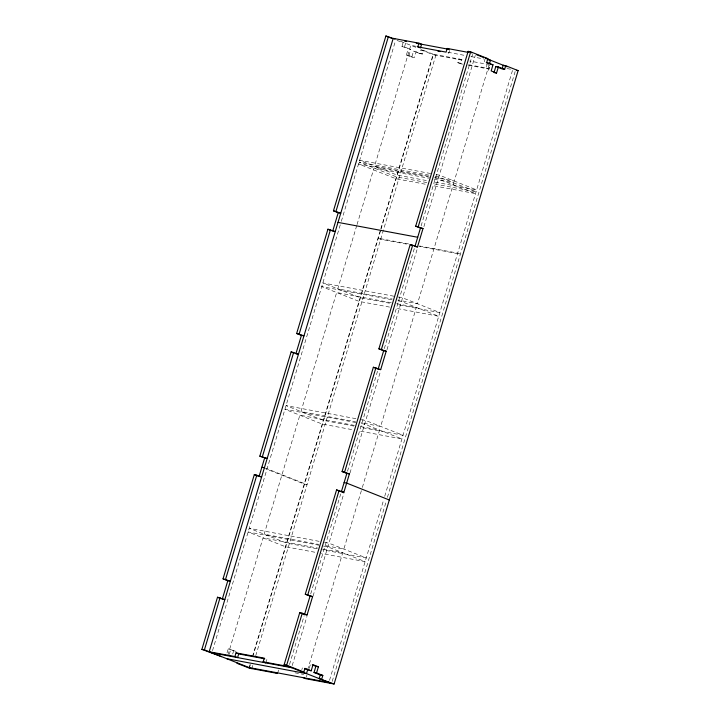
<?xml version="1.0" encoding="UTF-8"?>
<svg xmlns="http://www.w3.org/2000/svg" width="720" height="720" viewBox="0 0 720 720"><rect width="100%" height="100%" fill="white"/><g stroke="black" fill="none" stroke-linecap="round" stroke-linejoin="round"><path stroke-width="0.54" stroke-dasharray="3.6 2.7" d="M212.517 650.673L340.371 224.505M341.334 221.319L395.577 40.5M401.949 46.476L403.056 42.795L405.594 43.263L404.496 46.944L401.949 46.476L410.76 49.428L408.915 55.566L406.377 55.089L408.213 48.951M227.016 652.923L228.24 648.837L236.151 651.438L228.24 648.837M227.898 655.029L263.052 537.876L317.637 548.073M356.733 225.594L337.761 288.846L392.346 299.043M357.057 224.523L374.013 168.012L428.607 178.209M229.248 654.426L230.787 649.314M232.695 654.03L233.613 650.961M406.377 55.089L411.75 57.213L413.586 51.075L422.397 54.036L423.495 50.355L420.957 49.878L419.85 53.559L413.586 51.075M411.75 57.213L414.288 57.69L416.133 51.552M249.174 667.575L250.137 664.362M252.378 656.883L380.538 229.707M380.862 228.645L433.197 54.198L464.355 60.012M249.318 668.16L250.281 664.929M252.864 656.325L380.718 230.184M381.033 229.113L433.341 54.783L461.601 60.057L460.494 63.738L457.812 62.676L458.919 58.995L461.601 60.057M251.856 668.637L252.828 665.406M255.735 655.722L435.879 55.26L421.551 49.581M265.86 662.895L266.967 659.214L264.276 658.152M449.604 50.436L448.776 53.19L446.985 52.488M277.578 673.443L278.685 669.762M289.53 664.506L304.218 615.564M310.698 593.946L341.019 492.894M347.508 471.267L377.82 370.215M384.309 348.597L414.621 247.545M421.11 225.918L472.59 54.324M292.221 665.559L306.972 616.365M313.074 596.052L343.917 493.245M349.974 473.058L380.529 371.187M386.964 349.749L417.528 247.896M423.9 226.647L475.281 55.386M301.824 669.699L302.382 667.854M484.191 61.839L485.019 59.076M468.684 64.71L486.072 67.959L487.179 64.278L469.782 61.029M307.602 669.924L342.747 552.771L323.1 549.099M361.386 490.653L343.854 549.09L324.198 545.418M362.34 487.467L379.557 430.092L359.901 426.42M489.096 64.98L454.266 181.062L434.61 177.39M306.396 676.881L306.945 675.036M468.108 65.16L488.763 69.021L489.861 65.34L488.07 64.629M309.258 668.295L310.482 664.2L313.029 664.677M488.619 70.452L490.455 64.314M329.517 680.319L383.76 499.509M384.714 496.323L512.577 70.155M332.208 681.372L386.442 500.589M387.414 497.358L515.259 71.226M416.277 46.35L410.814 45.333L374.562 166.167L429.156 176.364M447.939 52.272L465.408 55.53M470.862 56.556L483.966 58.995M507.006 68.544L512.37 69.543M419.85 53.559L422.397 54.036M457.812 62.676L462.159 63.495M460.494 63.738L462.672 64.152M430.614 173.52L359.649 160.263L396.945 175.032L427.518 180.738M436.068 174.537L439.344 175.149L476.64 189.918L432.972 181.764M428.967 175.158L359.091 162.108L396.396 176.868L426.96 182.583M435.519 176.382L438.795 176.994L476.091 191.754L432.423 183.6M429.507 177.201L358.542 163.944L395.838 178.713L426.411 184.419M434.97 178.218L438.246 178.83L475.542 193.599L431.865 185.436M434.061 179.226L453.717 182.898L417.465 303.732L397.809 300.06M408.564 243.918L377.991 238.212L380.673 239.274L409.059 244.575M419.481 245.961L457.686 253.098L460.377 254.16L418.887 246.411M393.804 296.199L322.839 282.942L360.135 297.702L390.708 303.417M398.178 297.009L402.543 297.828L439.839 312.597L397.26 304.641M391.608 299.673L321.741 286.623L359.037 301.383L389.601 307.098M398.16 300.897L401.436 301.509L438.732 316.278L395.064 308.115M391.248 302.724L336.654 292.527L300.96 411.525L355.545 421.722M396.702 303.741L416.358 307.413L380.655 426.411L361.008 422.739M355.914 418.671L286.038 405.612L323.334 420.381L353.907 426.096M361.368 419.688L365.742 420.507L403.038 435.267L360.459 427.32M355.896 422.55L284.931 409.293L322.227 424.062L352.8 429.768M361.359 423.576L364.635 424.188L401.931 438.948L359.352 430.992M354.438 425.403L299.853 415.206L264.15 534.195L318.744 544.392M319.104 541.341L249.237 528.291L286.533 543.06L318.195 548.973M324.567 542.367L328.932 543.177L366.228 557.946L322.56 549.783M319.095 545.229L248.13 531.972L285.426 546.741L315.999 552.447M323.46 546.048L327.825 546.858L365.13 561.627L321.453 553.464M294.984 672.804L303.687 674.433M486.072 67.959L488.763 69.021M400.752 41.346L416.673 47.655M396.999 40.392L403.056 42.795M420.957 49.878L433.341 54.783M404.496 46.944L410.76 49.428M408.915 55.566L414.288 57.69M265.293 468.081L307.062 484.623L304.524 484.146L266.022 468.9"/><path stroke-width="1.08" d="M221.571 656.649L201.87 649.377L217.512 597.24L224.838 599.607L222.291 599.13L227.808 580.734L230.355 581.202L223.038 578.844L254.322 474.57L261.639 476.928L259.938 476.613M259.839 456.165L267.156 458.532L259.839 456.165L291.123 351.891L298.44 354.258L295.902 353.781L301.419 335.376L303.966 335.853L296.649 333.486L327.933 229.212L335.25 231.579L332.703 231.102L338.22 212.706L340.767 213.174L333.45 210.816L385.893 36L395.001 39.078M201.87 649.377L204.417 649.854L220.059 597.717M225.576 579.312L256.86 475.038M262.386 456.642L293.67 352.368M299.187 333.963L330.471 229.689M335.997 211.284L388.44 36.477M264.618 458.055L259.092 476.46L254.322 474.57M418.932 43.173L417.825 46.854L420.516 47.916L421.623 44.235L418.932 43.173L393.21 38.367L209.196 651.744L234.909 656.55L236.016 652.869L264.276 658.152L263.169 661.833L265.86 662.895M264.789 658.809L238.698 653.931L237.6 657.612L234.909 656.55M468.63 52.452L447.192 48.447L446.094 52.128L417.825 46.854M331.56 683.523L284.121 664.74L299.763 612.603L307.08 614.97L312.597 596.574L305.28 594.207L336.564 489.933L343.881 492.291L349.407 473.895L342.081 471.528L373.365 367.254L380.691 369.621L386.208 351.216L378.891 348.849L410.175 244.575L417.492 246.942L423.009 228.546L415.692 226.179L468.144 51.363L470.682 51.84L487.845 58.635L486.738 62.307L493.002 64.791L491.166 70.929L496.53 73.053L498.375 66.915L504.639 69.399L505.746 65.718L518.13 70.623L334.107 684L305.838 678.717L303.156 677.655M284.121 664.74L286.659 665.217L302.301 613.08M307.827 594.684L339.111 490.401M344.628 472.005L375.912 367.731M381.429 349.326L412.713 245.052M418.239 226.656L470.682 51.84M312.597 596.574L310.059 596.097L304.533 614.493L299.763 612.603M349.407 473.895L346.86 473.418L341.334 491.823L343.881 492.291M386.208 351.216L383.661 350.739L378.144 369.144L373.365 367.254M423.009 228.546L420.471 228.069L414.945 246.465L417.492 246.942M301.275 671.535L303.822 672.012L304.92 668.331L311.184 670.815L313.029 664.677L318.402 666.801L316.557 672.939L314.019 672.462L315.855 666.324L318.402 666.801M307.602 669.924L306.495 673.605L226.791 658.71M498.375 66.915L495.828 66.447L493.992 72.576L496.53 73.053M321.723 679.095L322.821 675.414L320.283 674.946L319.176 678.627L334.107 684M404.469 41.031L406.62 41.427M416.259 43.236L448.794 49.311M487.845 58.635L485.298 58.158L507.078 66.78M488.331 59.814L490.518 60.219L489.411 63.9L486.279 62.667M437.904 51.165L440.082 51.57M505.746 65.718L503.199 65.241L502.092 68.922L495.828 66.447M490.455 64.314L493.002 64.791M516.429 70.308L518.13 70.623M502.947 69.084L504.639 69.399M338.004 222.381L417.708 237.267M378.99 369.306L380.691 369.621M261.855 467.253L264.402 467.73M344.097 482.616L346.644 483.093L389.313 499.986M305.379 614.655L307.08 614.97M263.169 661.833L288.891 666.63M311.184 670.815L304.47 668.682M211.878 652.806L291.573 667.692M239.481 663.732L236.934 663.255L249.318 668.16L277.578 673.443L274.896 672.381M249.174 667.575L328.878 682.461M468.144 51.363L471.96 52.875M476.568 54.702L483.354 57.384M447.192 48.447L448.983 49.158M385.893 36L391.95 38.394M415.692 226.179L420.471 228.069M333.45 210.816L338.22 212.706M410.175 244.575L412.083 245.331M327.933 229.212L331.749 230.724M378.891 348.849L383.661 350.739M296.649 333.486L301.419 335.376M291.123 351.891L293.985 353.025M342.081 471.528L346.86 473.418M336.564 489.933L340.38 491.445M305.28 594.207L310.059 596.097M223.038 578.844L227.808 580.734M217.512 597.24L221.337 598.752M312.273 664.911L315.855 666.324M316.557 672.939L322.821 675.414M314.019 672.462L320.283 674.946M286.659 665.217L303.822 672.012M236.016 652.869L238.698 653.931M204.417 649.854L251.856 668.637"/></g></svg>
